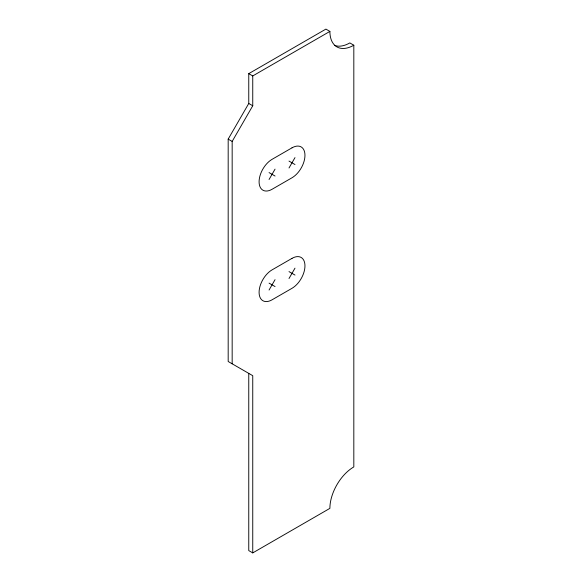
<?xml version="1.0" encoding="UTF-8"?>
<svg xmlns="http://www.w3.org/2000/svg" width="582" height="582" viewBox="0 0 582 582"><rect width="100%" height="100%" fill="white"/><g stroke="black" fill="none" stroke-linecap="round" stroke-linejoin="round"><path stroke-width="0.87" d="M252.748 552.9L252.748 375.681L228.18 361.502L228.18 139.12L248.761 103.472L248.761 73.638L325.898 29.1L329.892 31.406A33.843 19.541 -60 0 0 353.82 45.221L353.82 466.917A33.843 19.541 -60 0 0 329.892 508.362L252.748 552.9L248.761 550.594L248.761 373.382M232.167 363.801L232.167 141.419L252.748 105.771L252.748 75.936L329.892 31.406M269.066 179.496L275.046 169.136M289.007 167.98L294.987 157.62M269.066 290.032L275.046 279.673M289.007 278.516L294.987 268.157M353.82 45.221L349.833 42.915A33.843 19.541 -60 0 1 334.432 45.323M248.761 73.638L252.748 75.936M248.761 103.472L252.748 105.771M289.007 161.076L294.987 164.531M228.18 139.12L232.167 141.419M269.066 172.592L275.046 176.04M289.007 271.612L294.987 275.068M269.066 283.121L275.046 286.577M291.997 147.835L272.056 159.344A18.333 10.585 -60 0 0 259.092 181.802A18.333 10.585 -60 0 0 272.056 189.281L291.997 177.772A18.333 10.585 -60 0 0 304.961 155.321A18.333 10.585 -60 0 0 291.997 147.835M291.997 258.372L272.056 269.881A18.333 10.585 -60 0 0 259.092 292.339A18.333 10.585 -60 0 0 272.056 299.817L291.997 288.308A18.333 10.585 -60 0 0 304.961 265.85A18.333 10.585 -60 0 0 291.997 258.372"/></g></svg>
